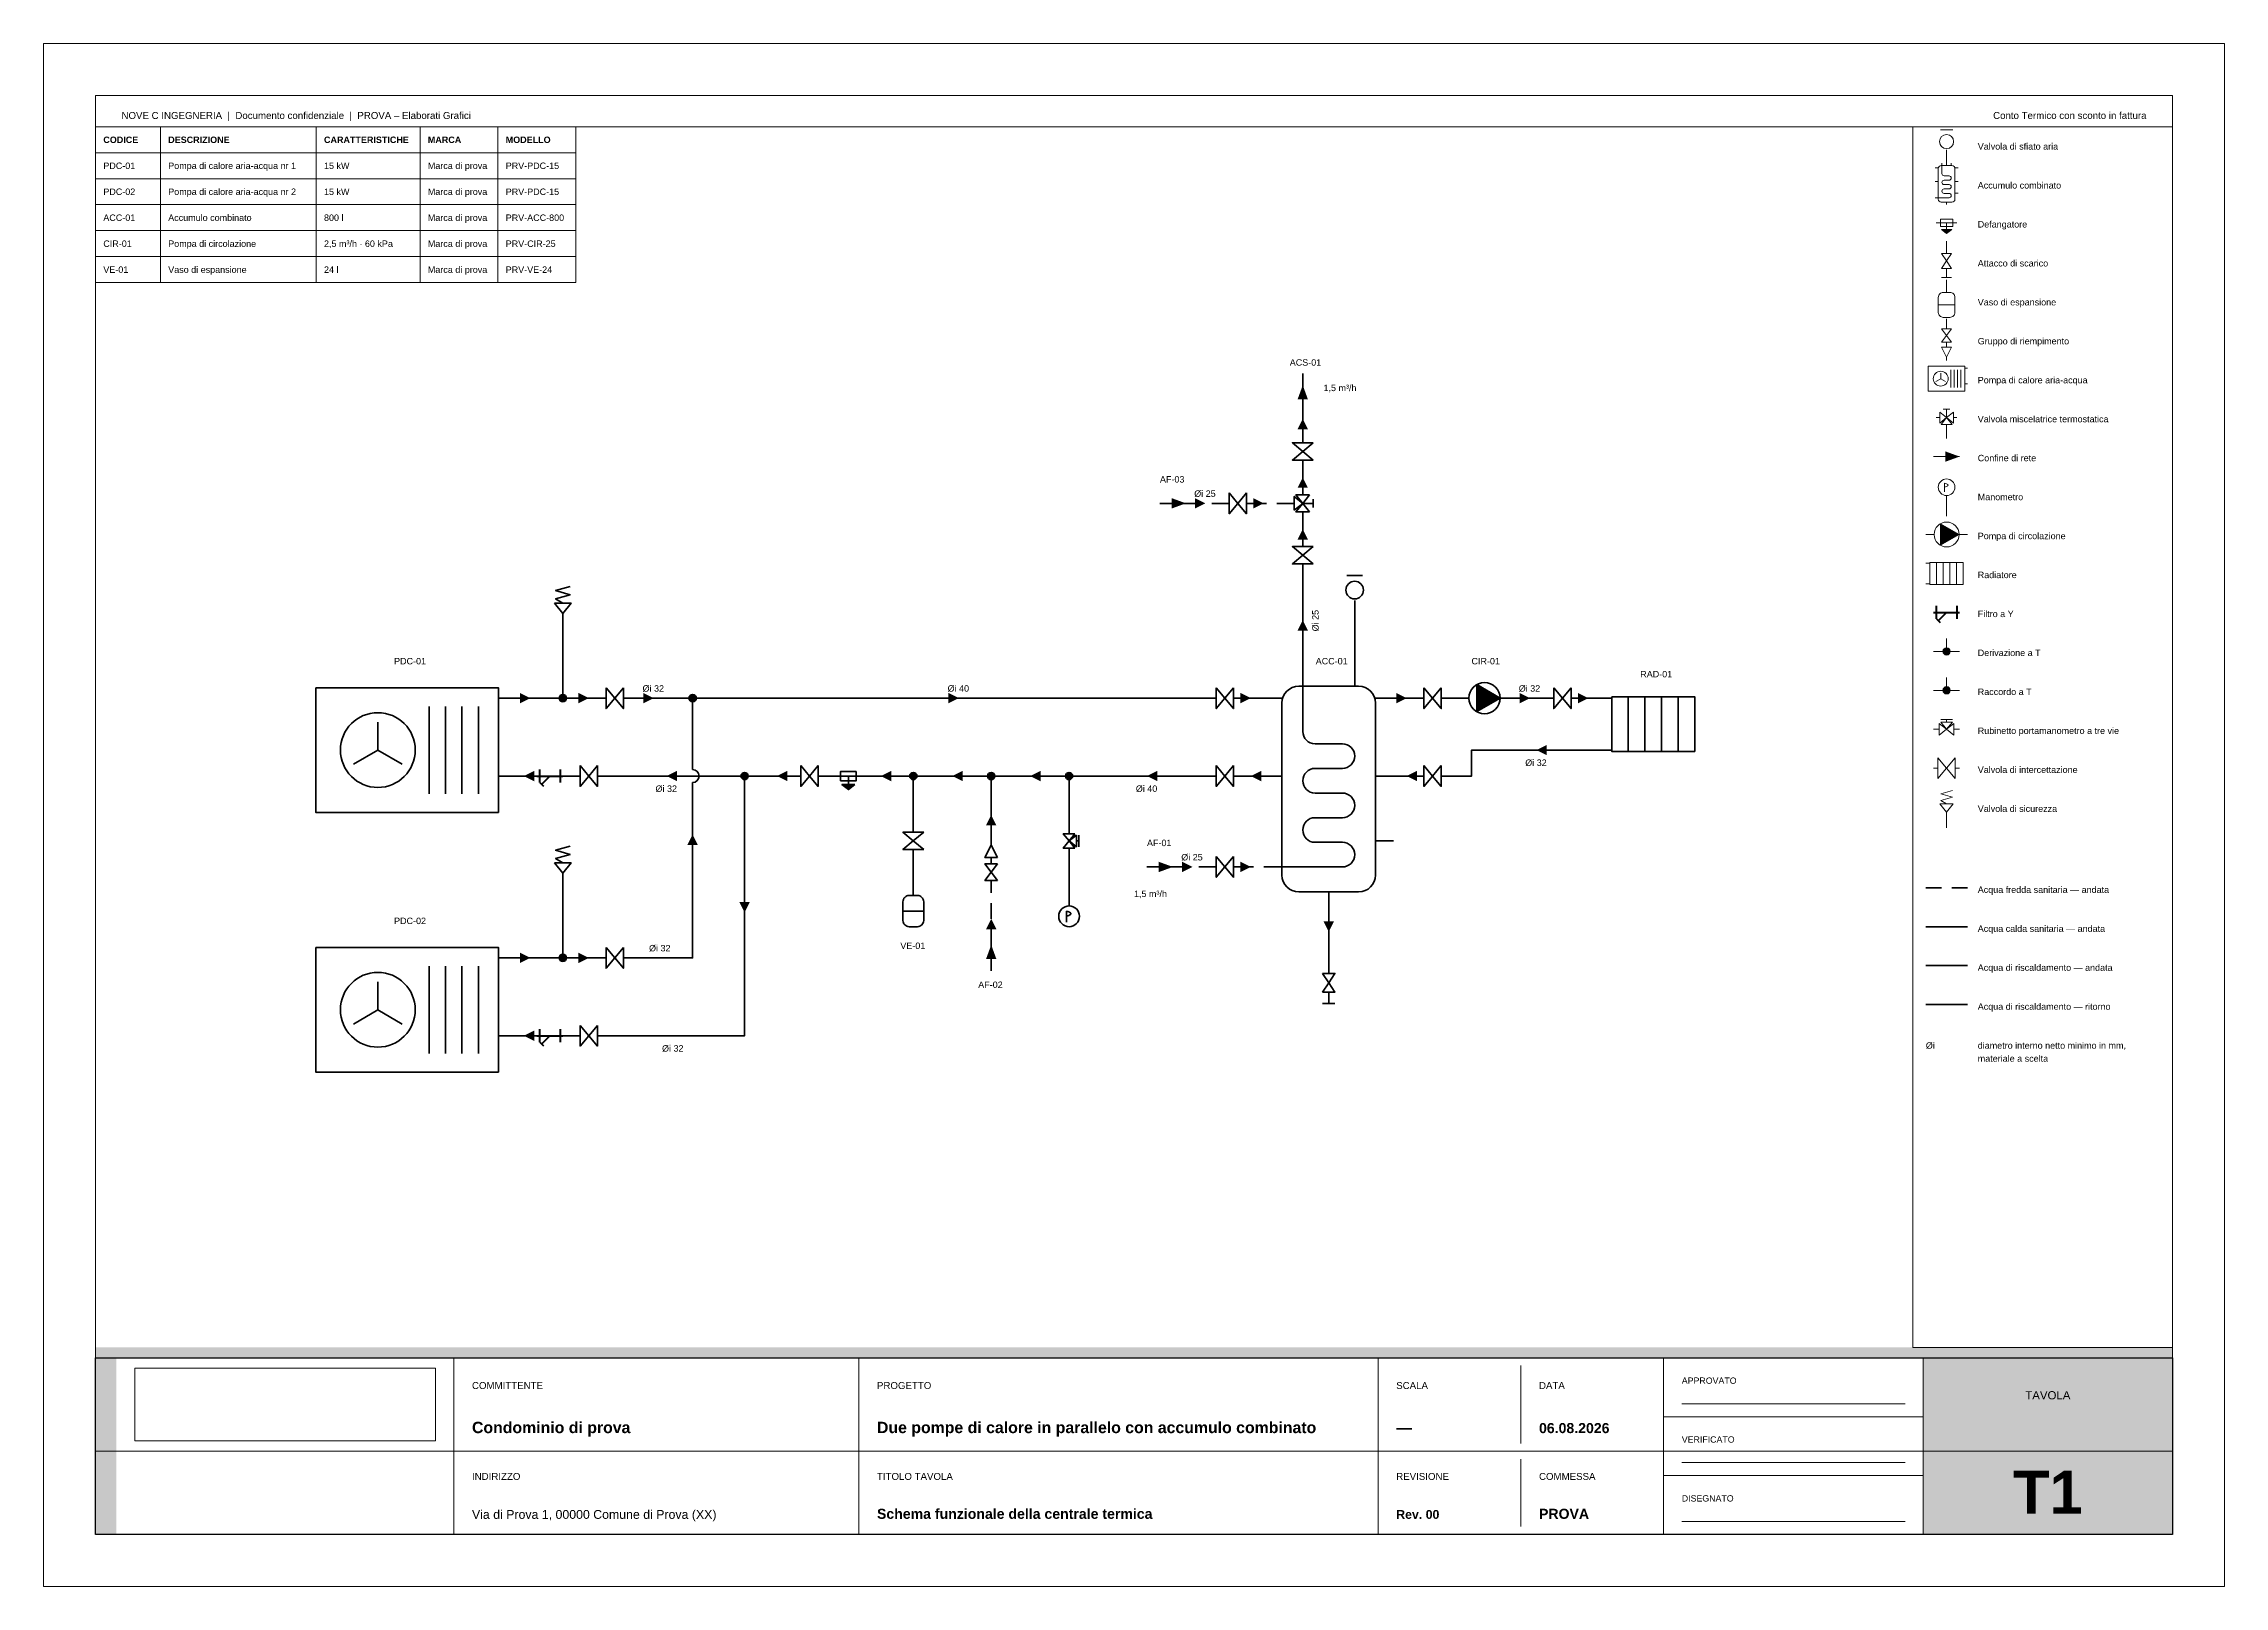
# Paper-space layout 'A3' of a CAD drawing. Header units: millimetres. Extents: x 0 to 420, y 0 to 297.
# The model-space entities are those that its viewports show. They can reach past a viewport. Long polylines and large blocks are cut down to what shows.
import ezdxf
from ezdxf.enums import TextEntityAlignment as Align

# ---------------------------------------------------------------- set-up
doc = ezdxf.new("R2010")
doc.units = ezdxf.units.MM
doc.linetypes.add('NOVEC_TRATTO_3_2', pattern=[5, 3, -2])
doc.layers.add('G-ANNO-NPLT', color=7, linetype='Continuous', lineweight=18, plot=False)
for name, color, linetype, lineweight in [('G-ANNO-TTLB', 7, 'Continuous', 18), ('M-ANNO-DIAM', 7, 'Continuous', 18), ('M-ANNO-IDEN', 7, 'Continuous', 18), ('M-ANNO-LEGN', 7, 'Continuous', 18), ('M-ANNO-SCHD', 7, 'Continuous', 18), ('M-DIAG-EQPM', 7, 'Continuous', 35)]:
    doc.layers.add(name, color=color, linetype=linetype, lineweight=lineweight)
for name, color, linetype, lineweight, true_color in [('M-HWTR-RETN', 142, 'Continuous', 35, 0x2471a3), ('M-HWTR-SPLY', 22, 'Continuous', 35, 0xc0392b), ('P-DOMW-CPIP', 161, 'NOVEC_TRATTO_3_2', 35, 0x5dade2), ('P-DOMW-HPIP', 30, 'Continuous', 35, 0xd68910)]:
    doc.layers.add(name, color=color, linetype=linetype, lineweight=lineweight, true_color=true_color)
doc.styles.add('NOVEC_ARIAL', font='arial.ttf')
doc.styles.add('NOVEC_ARIAL_GRASSETTO', font='arialbd.ttf')
picture_1 = doc.add_image_def('image1.jpg', size_in_pixel=(2961, 716))

# ---------------------------------------------------------------- blocks, each defined once
blk = doc.blocks.new('NoveC_FlowArrow')
h = blk.add_hatch(color=0)
h.dxf.hatch_style = 1
h.paths.add_polyline_path([(0, 0), (-2, 1), (-2, -1)])
blk = doc.blocks.new('NoveC_HeatPumpAirWater')
at = {"color": 0, "linetype": 'Continuous', "lineweight": -2}
for p, q in [((24.224, -6.6), (24.224, -23.4)), ((27.392, -6.6), (27.392, -23.4)), ((30.56, -6.6), (30.56, -23.4)), ((33.728, -6.6), (33.728, -23.4)), ((40, -5), (37.6, -5)), ((14.368, -15), (14.368, -9.6)), ((14.368, -15), (9.688, -17.736)), ((14.368, -15), (19.048, -17.736)), ((40, -20), (37.6, -20))]:
    blk.add_line(p, q, dxfattribs=at)
blk.add_lwpolyline([(2.4, -3), (37.6, -3), (37.6, -27), (2.4, -27)], close=True, dxfattribs=at)
blk.add_circle((14.368, -15), 7.2, dxfattribs=at)
blk = doc.blocks.new('NoveC_MixingValveThermostatic')
at = {"color": 0, "linetype": 'Continuous', "lineweight": -2}
for p, q in [((1.7, -3), (3.3, -3)), ((2.5, -5), (2.5, -3)), ((0, -5), (0.85, -5)), ((2.5, -6.65), (2.5, -10)), ((4.15, -5), (5, -5))]:
    blk.add_line(p, q, dxfattribs=at)
for points in [[(0.85, -3.68), (0.85, -6.32), (2.5, -5)], [(4.15, -3.68), (4.15, -6.32), (2.5, -5)], [(1.18, -6.65), (3.82, -6.65), (2.5, -5)]]:
    blk.add_lwpolyline(points, close=True, dxfattribs=at)
blk = doc.blocks.new('NoveC_NetworkBoundary')
at = {"color": 0, "linetype": 'Continuous', "lineweight": -2}
blk.add_line((0, -2.5), (5, -2.5), dxfattribs=at)
blk = doc.blocks.new('NoveC_BufferCombined')
at = {"color": 0, "linetype": 'Continuous', "lineweight": -2}
for p, q in [((17.5, 0), (17.5, -2.7)), ((0, -5), (3.5, -5)), ((25, -5), (21.5, -5)), ((0, -20), (3.5, -20)), ((25, -20), (21.5, -20)), ((25, -32.5), (21.5, -32.5)), ((12.5, -45), (12.5, -42.3))]:
    blk.add_line(p, q, dxfattribs=at)
blk.add_lwpolyline([(0, -37.5), (15.1288, -37.5, 1), (15.1288, -32.7576), (9.8712, -32.7576, -0.99999996), (9.8712, -28.0152), (15.1288, -28.0152, 1), (15.1288, -23.2728), (9.8712, -23.2728, -1), (9.8712, -18.5304), (15.1288, -18.5304, 1), (15.1288, -13.788), (9.8712, -13.788, -0.41421356), (7.5, -11.4168), (7.5, -2.7), (7.5, 0)], format="xyb", dxfattribs=at)
blk.add_lwpolyline([(6.74, -2.7), (18.26, -2.7, -0.41421356), (21.5, -5.94), (21.5, -39.06, -0.41421356), (18.26, -42.3), (6.74, -42.3, -0.41421356), (3.5, -39.06), (3.5, -5.94, -0.41421356)], format="xyb", close=True, dxfattribs=at)
blk = doc.blocks.new('NoveC_AirVent')
at = {"color": 0, "linetype": 'Continuous', "lineweight": -2}
for p, q in [((1, -1.4), (4, -1.4)), ((2.5, -10), (2.5, -6.2))]:
    blk.add_line(p, q, dxfattribs=at)
blk.add_circle((2.5, -4.2), 1.7, dxfattribs=at)
blk = doc.blocks.new('NoveC_DrainConnection')
at = {"color": 0, "linetype": 'Continuous', "lineweight": -2}
for p, q in [((2.5, 0), (2.5, -3)), ((2.5, -6.6), (2.5, -8.8)), ((1.3, -8.8), (3.7, -8.8))]:
    blk.add_line(p, q, dxfattribs=at)
for points in [[(1.3, -3), (3.7, -3), (2.5, -4.8)], [(1.3, -6.6), (3.7, -6.6), (2.5, -4.8)]]:
    blk.add_lwpolyline(points, close=True, dxfattribs=at)
blk = doc.blocks.new('NoveC_Radiator')
at = {"color": 0, "linetype": 'Continuous', "lineweight": -2}
for p, q in [((0, -2.5), (2, -2.5)), ((5.2, -2.25), (5.2, -12.75)), ((8.4, -2.25), (8.4, -12.75)), ((11.6, -2.25), (11.6, -12.75)), ((14.8, -2.25), (14.8, -12.75)), ((0, -12.5), (2, -12.5))]:
    blk.add_line(p, q, dxfattribs=at)
blk.add_lwpolyline([(2, -2.25), (18, -2.25), (18, -12.75), (2, -12.75)], close=True, dxfattribs=at)
blk = doc.blocks.new('NoveC_TeeBranch')
at = {"linetype": 'Continuous', "lineweight": -2}
h = blk.add_hatch(color=0, dxfattribs=at)
h.dxf.hatch_style = 1
h.paths.add_polyline_path([(1.8, -2.5, 1), (3.2, -2.5, 1)])
at = {"color": 0, "linetype": 'Continuous', "lineweight": -2}
for p, q in [((2.5, 0), (2.5, -2.5)), ((0, -2.5), (5, -2.5))]:
    blk.add_line(p, q, dxfattribs=at)
blk.add_circle((2.5, -2.5), 0.7, dxfattribs=at)
blk = doc.blocks.new('NoveC_ValveSafety')
at = {"color": 0, "linetype": 'Continuous', "lineweight": -2}
blk.add_line((2.5, -10), (2.5, -6.2), dxfattribs=at)
blk.add_lwpolyline([(0.9, -4.2), (4.1, -4.2), (2.5, -6.2)], close=True, dxfattribs=at)
blk.add_lwpolyline([(2.5, -4.2), (1.1, -3.4), (3.9, -2.6), (1.1, -1.8), (3.9, -1)], dxfattribs=at)
blk = doc.blocks.new('NoveC_TeeJunction')
at = {"linetype": 'Continuous', "lineweight": -2}
h = blk.add_hatch(color=0, dxfattribs=at)
h.dxf.hatch_style = 1
h.paths.add_polyline_path([(1.8, -2.5, 1), (3.2, -2.5, 1)])
at = {"color": 0, "linetype": 'Continuous', "lineweight": -2}
for p, q in [((2.5, 0), (2.5, -2.5)), ((0, -2.5), (5, -2.5))]:
    blk.add_line(p, q, dxfattribs=at)
blk.add_circle((2.5, -2.5), 0.7, dxfattribs=at)
blk = doc.blocks.new('NoveC_ExpansionConnection')
at = {"color": 0, "linetype": 'Continuous', "lineweight": -2}
for p, q in [((2.5, 0), (2.5, -3)), ((0.5, -6), (4.5, -6))]:
    blk.add_line(p, q, dxfattribs=at)
blk.add_lwpolyline([(1.7, -3), (3.3, -3, -0.414214), (4.5, -4.2), (4.5, -7.8, -0.414214), (3.3, -9), (1.7, -9, -0.414214), (0.5, -7.8), (0.5, -4.2, -0.414214)], format="xyb", close=True, dxfattribs=at)
blk = doc.blocks.new('NoveC_FillingUnit')
at = {"color": 0, "linetype": 'Continuous', "lineweight": -2}
for p, q in [((2.5, 0), (2.5, -2.4)), ((2.5, -5.6), (2.5, -6.8)), ((2.5, -9.2), (2.5, -10))]:
    blk.add_line(p, q, dxfattribs=at)
for points in [[(1.3, -2.4), (3.7, -2.4), (2.5, -4)], [(1.3, -5.6), (3.7, -5.6), (2.5, -4)], [(1.3, -6.8), (3.7, -6.8), (2.5, -9.2)]]:
    blk.add_lwpolyline(points, close=True, dxfattribs=at)
blk = doc.blocks.new('NoveC_PressureGauge')
at = {"color": 0, "linetype": 'Continuous', "lineweight": -2}
blk.add_line((2.5, -10), (2.5, -5), dxfattribs=at)
blk.add_circle((2.5, -3), 2, dxfattribs=at)
blk = doc.blocks.new('NoveC_PressureGauge_Lettera')
at = {"color": 0, "linetype": 'Continuous', "lineweight": -2}
blk.add_line((-0.5, 1), (-0.5, -1.1), dxfattribs=at)
blk.add_lwpolyline([(-0.5, 1), (-0.24, 0.92), (-0.03, 0.83), (0.14, 0.75), (0.26, 0.67), (0.33, 0.58), (0.35, 0.5), (0.33, 0.42), (0.26, 0.33), (0.14, 0.25), (-0.03, 0.17), (-0.24, 0.08), (-0.5, 0)], dxfattribs=at)
blk = doc.blocks.new('NoveC_ValveIsolation')
at = {"color": 0, "linetype": 'Continuous', "lineweight": -2}
for p, q in [((0, -2.5), (0.8333, -2.5)), ((4.1667, -2.5), (5, -2.5))]:
    blk.add_line(p, q, dxfattribs=at)
for points in [[(0.8333, -0.5), (0.8333, -4.5), (2.5, -2.5)], [(4.1667, -0.5), (4.1667, -4.5), (2.5, -2.5)]]:
    blk.add_lwpolyline(points, close=True, dxfattribs=at)
blk = doc.blocks.new('NoveC_DirtSeparator')
at = {"linetype": 'Continuous', "lineweight": -2}
h = blk.add_hatch(color=0, dxfattribs=at)
h.dxf.hatch_style = 1
h.paths.add_polyline_path([(1.25, -6.6), (3.75, -6.6), (2.5, -7.6)])
at = {"color": 0, "linetype": 'Continuous', "lineweight": -2}
for p, q in [((0, -5), (5, -5)), ((2.5, -5), (2.5, -7.6))]:
    blk.add_line(p, q, dxfattribs=at)
for points in [[(1, -4.1), (4, -4.1), (4, -5.9), (1, -5.9)], [(1.25, -6.6), (3.75, -6.6), (2.5, -7.6)]]:
    blk.add_lwpolyline(points, close=True, dxfattribs=at)
blk = doc.blocks.new('NoveC_Strainer')
at = {"color": 0, "linetype": 'Continuous', "lineweight": -2}
for p, q in [((0, -2.5), (5, -2.5)), ((0.5, -1.25), (0.5, -3.75)), ((0.5464, -3.7464), (1.2536, -4.4536)), ((2.5, -2.5), (0.9, -4.1)), ((4.5, -1.25), (4.5, -3.75))]:
    blk.add_line(p, q, dxfattribs=at)
blk = doc.blocks.new('NoveC_PumpCirculator')
at = {"linetype": 'Continuous', "lineweight": -2}
h = blk.add_hatch(color=0, dxfattribs=at)
h.dxf.hatch_style = 1
h.paths.add_polyline_path([(3.5, -2.402), (3.5, -7.598), (8, -5)])
at = {"color": 0, "linetype": 'Continuous', "lineweight": -2}
for p, q in [((0, -5), (2, -5)), ((8, -5), (10, -5))]:
    blk.add_line(p, q, dxfattribs=at)
blk.add_lwpolyline([(3.5, -2.402), (3.5, -7.598), (8, -5)], close=True, dxfattribs=at)
blk.add_circle((5, -5), 3, dxfattribs=at)
blk = doc.blocks.new('NoveC_ValveGaugeCock3way')
at = {"color": 0, "linetype": 'Continuous', "lineweight": -2}
for p, q in [((0, -2.5), (1.1, -2.5)), ((1.38, -0.6), (3.62, -0.6)), ((2.5, -1.1), (2.5, -0.6)), ((3.9, -2.5), (5, -2.5))]:
    blk.add_line(p, q, dxfattribs=at)
for points in [[(1.1, -1.38), (1.1, -3.62), (2.5, -2.5)], [(1.38, -1.1), (3.62, -1.1), (2.5, -2.5)], [(3.9, -1.38), (3.9, -3.62), (2.5, -2.5)]]:
    blk.add_lwpolyline(points, close=True, dxfattribs=at)

msp = doc.modelspace()

# ---------------------------------------------------------------- linework, layer by layer
at = {"layer": 'M-ANNO-LEGN', "color": 161, "linetype": 'NOVEC_TRATTO_3_2', "lineweight": 35, "true_color": 0x5dade2}
msp.add_line((362.5, 134.5), (370.5, 134.5), dxfattribs=at)
at = {"layer": 'M-ANNO-LEGN', "color": 30, "linetype": 'Continuous', "lineweight": 35, "true_color": 0xd68910}
msp.add_line((362.5, 127), (370.5, 127), dxfattribs=at)
at = {"layer": 'M-ANNO-LEGN', "color": 22, "linetype": 'Continuous', "lineweight": 35, "true_color": 0xc0392b}
msp.add_line((362.5, 119.5), (370.5, 119.5), dxfattribs=at)
at = {"layer": 'M-ANNO-LEGN', "color": 142, "linetype": 'Continuous', "lineweight": 35, "true_color": 0x2471a3}
msp.add_line((362.5, 112), (370.5, 112), dxfattribs=at)
at = {"layer": 'M-ANNO-LEGN'}
msp.add_lwpolyline([(360, 281), (410, 281), (410, 46), (360, 46)], close=True, dxfattribs=at)
at = {"layer": 'M-ANNO-SCHD'}
for p, q in [((10, 281), (102.5, 281)), ((10, 281), (10, 251)), ((22.5, 281), (22.5, 251)), ((52.5, 281), (52.5, 251)), ((72.5, 281), (72.5, 251)), ((87.5, 281), (87.5, 251)), ((102.5, 281), (102.5, 251)), ((10, 276), (102.5, 276)), ((10, 271), (102.5, 271)), ((10, 266), (102.5, 266)), ((10, 261), (102.5, 261)), ((10, 256), (102.5, 256)), ((10, 251), (102.5, 251))]:
    msp.add_line(p, q, dxfattribs=at)
at = {"layer": 'M-HWTR-RETN', "flags": 128}
for points in [[(300, 161), (275, 161), (275, 156), (270, 156)], [(95, 156), (90, 156)], [(102.5, 156), (100, 156)], [(132.5, 156), (107.5, 156)], [(145, 156), (137.5, 156)], [(152.5, 156), (150, 156)], [(165, 156), (157.5, 156)], [(180, 156), (170, 156)], [(195, 156), (185, 156)], [(225, 156), (200, 156)], [(235, 156), (230, 156)], [(265, 156), (260, 156)], [(135, 153.5), (135, 106), (107.5, 106)], [(167.5, 153.5), (167.5, 146)], [(182.5, 143.5), (182.5, 153.5)], [(197.5, 153.5), (197.5, 146)], [(167.5, 141), (167.5, 136)], [(197.5, 141), (197.5, 136)], [(95, 106), (90, 106)], [(102.5, 106), (100, 106)]]:
    msp.add_lwpolyline(points, dxfattribs=at)
at = {"layer": 'M-HWTR-SPLY', "flags": 128}
for points in [[(252.5, 176), (252.5, 186)], [(100, 173.5), (100, 183.5)], [(90, 171), (97.5, 171)], [(102.5, 171), (107.5, 171)], [(112.5, 171), (122.5, 171)], [(125, 157.25), (125, 168.5)], [(127.5, 171), (225, 171)], [(230, 171), (235, 171)], [(260, 171), (265, 171)], [(270, 171), (272.5, 171)], [(282.5, 171), (290, 171)], [(295, 171), (300, 171)], [(112.5, 121), (125, 121), (125, 154.75)], [(100, 123.5), (100, 133.5)], [(247.5, 131), (247.5, 121)], [(90, 121), (97.5, 121)], [(102.5, 121), (107.5, 121)]]:
    msp.add_lwpolyline(points, dxfattribs=at)
at = {"layer": 'M-HWTR-SPLY', "linetype": 'Continuous'}
msp.add_arc((125, 156), 1.25, 270, 90, dxfattribs=at)
at = {"layer": 'P-DOMW-CPIP', "flags": 128}
for points in [[(220, 208.5), (227.5, 208.5)], [(232.5, 208.5), (237.5, 208.5)], [(217.5, 138.5), (225, 138.5)], [(230, 138.5), (235, 138.5)], [(182.5, 123.5), (182.5, 133.5)]]:
    msp.add_lwpolyline(points, dxfattribs=at)
at = {"layer": 'P-DOMW-HPIP', "flags": 128}
for points in [[(242.5, 221), (242.5, 228.5)], [(242.5, 211), (242.5, 216)], [(242.5, 201), (242.5, 206)], [(242.5, 176), (242.5, 196)]]:
    msp.add_lwpolyline(points, dxfattribs=at)

# ---------------------------------------------------------------- block references
at = {"layer": 'M-ANNO-LEGN', "lineweight": 18}
for name, p, xscale, yscale in [('NoveC_AirVent', (364.5, 281.5), 0.8, 0.8), ('NoveC_BufferCombined', (364.28, 274), 0.17777777777777778, 0.17777777777777778), ('NoveC_DirtSeparator', (364.5, 266.5), 0.8, 0.8), ('NoveC_DrainConnection', (364.5, 259), 0.8, 0.8), ('NoveC_ExpansionConnection', (364.5, 251.5), 0.8, 0.8), ('NoveC_FillingUnit', (364.5, 244), 0.8, 0.8), ('NoveC_HeatPumpAirWater', (362.5, 235.5), 0.2, 0.2), ('NoveC_MixingValveThermostatic', (364.5, 229), 0.8, 0.8), ('NoveC_PressureGauge', (364.5, 214), 0.8, 0.8), ('NoveC_PressureGauge_Lettera', (366.5, 211.6), 0.8, 0.8), ('NoveC_PumpCirculator', (362.5, 206.5), 0.8, 0.8), ('NoveC_Radiator', (362.5, 198), 0.4, 0.4), ('NoveC_ValveSafety', (364.5, 154), 0.8, 0.8)]:
    msp.add_blockref(name, p, dxfattribs=dict(at, xscale=xscale, yscale=yscale))
for name, p in [('NoveC_NetworkBoundary', (364, 220)), ('NoveC_TeeBranch', (364, 182.5)), ('NoveC_TeeJunction', (364, 175)), ('NoveC_ValveGaugeCock3way', (364, 167.5)), ('NoveC_ValveIsolation', (364, 160))]:
    msp.add_blockref(name, p, dxfattribs=at)
at = {"layer": 'M-ANNO-LEGN', "lineweight": 50}
msp.add_blockref('NoveC_Strainer', (364, 190), dxfattribs=at)
at = {"layer": 'M-DIAG-EQPM'}
for name, p, xscale, rotation in [('NoveC_FlowArrow', (242.5, 231.25), 1.375, 90), ('NoveC_MixingValveThermostatic', (247.5, 206), -1, 270), ('NoveC_FlowArrow', (182.5, 123.5), 1.375, 90), ('NoveC_NetworkBoundary', (185, 118.5), -1, 270)]:
    msp.add_blockref(name, p, dxfattribs=dict(at, xscale=xscale, rotation=rotation))
for name, p, rotation in [('NoveC_NetworkBoundary', (245, 233.5), 270), ('NoveC_ValveIsolation', (245, 221), 270), ('NoveC_ValveIsolation', (245, 201), 270), ('NoveC_TeeJunction', (127.5, 168.5), 180), ('NoveC_TeeJunction', (137.5, 153.5), 180), ('NoveC_TeeBranch', (170, 153.5), 180), ('NoveC_TeeBranch', (185, 153.5), 180), ('NoveC_TeeBranch', (200, 153.5), 180), ('NoveC_ValveIsolation', (170, 146), 270), ('NoveC_FillingUnit', (185, 133.5), 180), ('NoveC_ValveGaugeCock3way', (200, 146), 270), ('NoveC_PressureGauge', (200, 126), 180)]:
    msp.add_blockref(name, p, dxfattribs=dict(at, rotation=rotation))
for name, p, xscale in [('NoveC_FlowArrow', (369, 217.5), 1.375), ('NoveC_FlowArrow', (220, 208.5), 1.375), ('NoveC_DirtSeparator', (157.5, 161), -1), ('NoveC_FlowArrow', (217.5, 138.5), 1.375)]:
    msp.add_blockref(name, p, dxfattribs=dict(at, xscale=xscale))
for name, p in [('NoveC_ValveIsolation', (227.5, 211)), ('NoveC_NetworkBoundary', (215, 211)), ('NoveC_AirVent', (250, 196)), ('NoveC_ValveSafety', (97.5, 193.5)), ('NoveC_HeatPumpAirWater', (50, 176)), ('NoveC_TeeBranch', (97.5, 173.5)), ('NoveC_ValveIsolation', (107.5, 173.5)), ('NoveC_ValveIsolation', (225, 173.5)), ('NoveC_BufferCombined', (235, 176)), ('NoveC_ValveIsolation', (265, 173.5)), ('NoveC_PumpCirculator', (272.5, 176)), ('NoveC_ValveIsolation', (290, 173.5)), ('NoveC_Radiator', (300, 173.5)), ('NoveC_ValveIsolation', (102.5, 158.5)), ('NoveC_ValveIsolation', (145, 158.5)), ('NoveC_ValveIsolation', (225, 158.5)), ('NoveC_ValveIsolation', (265, 158.5)), ('NoveC_ValveSafety', (97.5, 143.5)), ('NoveC_ValveIsolation', (225, 141)), ('NoveC_ExpansionConnection', (165, 136)), ('NoveC_NetworkBoundary', (212.5, 141)), ('NoveC_PressureGauge_Lettera', (197.5, 129)), ('NoveC_HeatPumpAirWater', (50, 126)), ('NoveC_TeeBranch', (97.5, 123.5)), ('NoveC_ValveIsolation', (107.5, 123.5)), ('NoveC_DrainConnection', (245, 121)), ('NoveC_ValveIsolation', (102.5, 108.5))]:
    msp.add_blockref(name, p, dxfattribs=at)
at = {"layer": 'M-DIAG-EQPM', "lineweight": 50}
for p in [(95, 158.5), (95, 108.5)]:
    msp.add_blockref('NoveC_Strainer', p, dxfattribs=at)
at = {"layer": 'M-HWTR-RETN'}
for p, rotation in [((287.5, 161), 180), ((92.5, 156), 180), ((120, 156), 180), ((141.25, 156), 180), ((161.25, 156), 180), ((175, 156), 180), ((190, 156), 180), ((212.5, 156), 180), ((232.5, 156), 180), ((262.5, 156), 180), ((182.5, 148.5), 90), ((135, 129.75), 270), ((92.5, 106), 180)]:
    msp.add_blockref('NoveC_FlowArrow', p, dxfattribs=dict(at, rotation=rotation))
at = {"layer": 'M-HWTR-SPLY'}
for p in [(93.75, 171), (105, 171), (117.5, 171), (176.25, 171), (232.5, 171), (262.5, 171), (286.25, 171), (297.5, 171), (93.75, 121), (105, 121)]:
    msp.add_blockref('NoveC_FlowArrow', p, dxfattribs=at)
for p, rotation in [((125, 144.75), 90), ((247.5, 126), 270)]:
    msp.add_blockref('NoveC_FlowArrow', p, dxfattribs=dict(at, rotation=rotation))
at = {"layer": 'P-DOMW-CPIP'}
for p in [(223.75, 208.5), (235, 208.5), (221.25, 138.5), (232.5, 138.5)]:
    msp.add_blockref('NoveC_FlowArrow', p, dxfattribs=at)
at = {"layer": 'P-DOMW-CPIP', "rotation": 90}
msp.add_blockref('NoveC_FlowArrow', (182.5, 128.5), dxfattribs=at)
at = {"layer": 'P-DOMW-HPIP', "rotation": 90}
for p in [(242.5, 224.75), (242.5, 213.5), (242.5, 203.5), (242.5, 186)]:
    msp.add_blockref('NoveC_FlowArrow', p, dxfattribs=at)

# ---------------------------------------------------------------- texts
at = {"layer": 'M-ANNO-DIAM', "style": 'NOVEC_ARIAL'}
for s, p in [('Øi 25', (221.6, 209.75)), ('Øi 32', (115.35, 172.25)), ('Øi 40', (174.1, 172.25)), ('Øi 32', (284.1, 172.25)), ('Øi 32', (285.35, 157.95)), ('Øi 32', (117.85, 152.95)), ('Øi 40', (210.35, 152.95)), ('Øi 25', (219.1, 139.75)), ('Øi 32', (116.6, 122.25)), ('Øi 32', (119.1, 102.95))]:
    msp.add_text(s, height=1.238, dxfattribs=at).set_placement(p)
msp.add_text('Øi 25', height=1.238, rotation=90, dxfattribs=at).set_placement((245.55, 183.85))
at = {"layer": 'M-ANNO-IDEN', "style": 'NOVEC_ARIAL'}
for s, p in [('ACS-01', (240, 235)), ('1,5 m³/h', (246.5, 230.1)), ('AF-03', (215, 212.5)), ('PDC-01', (67.5, 177.5)), ('ACC-01', (245, 177.5)), ('CIR-01', (275, 177.5)), ('RAD-01', (307.5, 175)), ('AF-01', (212.5, 142.5)), ('1,5 m³/h', (210, 132.7)), ('PDC-02', (67.5, 127.5)), ('VE-01', (165, 122.7)), ('AF-02', (180, 115.2))]:
    msp.add_text(s, height=1.238, dxfattribs=at).set_placement(p)
at = {"layer": 'M-ANNO-LEGN', "style": 'NOVEC_ARIAL'}
for s, height, p in [('Valvola di sfiato aria', 1.2384, (372.5, 276.6)), ('Accumulo combinato', 1.2384, (372.5, 269.1)), ('Defangatore', 1.2384, (372.5, 261.6)), ('Attacco di scarico', 1.2384, (372.5, 254.1)), ('Vaso di espansione', 1.2384, (372.5, 246.6)), ('Gruppo di riempimento', 1.2384, (372.5, 239.1)), ('Pompa di calore aria-acqua', 1.2384, (372.5, 231.6)), ('Valvola miscelatrice termostatica', 1.2384, (372.5, 224.1)), ('Confine di rete', 1.2384, (372.5, 216.6)), ('Manometro', 1.238, (372.5, 209.1)), ('Pompa di circolazione', 1.2384, (372.5, 201.6)), ('Radiatore', 1.238, (372.5, 194.1)), ('Filtro a Y', 1.238, (372.5, 186.6)), ('Derivazione a T', 1.2384, (372.5, 179.1)), ('Raccordo a T', 1.2384, (372.5, 171.6)), ('Rubinetto portamanometro a tre vie', 1.2384, (372.5, 164.1)), ('Valvola di intercettazione', 1.2384, (372.5, 156.6)), ('Valvola di sicurezza', 1.2384, (372.5, 149.1)), ('Acqua fredda sanitaria — andata', 1.2384, (372.5, 133.5)), ('Acqua calda sanitaria — andata', 1.2384, (372.5, 126)), ('Acqua di riscaldamento — andata', 1.2384, (372.5, 118.5)), ('Acqua di riscaldamento — ritorno', 1.2384, (372.5, 111)), ('Øi', 1.238, (362.5, 103.5)), ('diametro interno netto minimo in mm,', 1.2384, (372.5, 103.5)), ('materiale a scelta', 1.2384, (372.5, 101))]:
    msp.add_text(s, height=height, dxfattribs=at).set_placement(p)
at = {"layer": 'M-ANNO-SCHD'}
for s, height, style, p in [('CODICE', 1.238, 'NOVEC_ARIAL_GRASSETTO', (11.5, 277.87)), ('DESCRIZIONE', 1.2384, 'NOVEC_ARIAL_GRASSETTO', (24, 277.87)), ('CARATTERISTICHE', 1.2384, 'NOVEC_ARIAL_GRASSETTO', (54, 277.87)), ('MARCA', 1.238, 'NOVEC_ARIAL_GRASSETTO', (74, 277.87)), ('MODELLO', 1.238, 'NOVEC_ARIAL_GRASSETTO', (89, 277.87)), ('PDC-01', 1.238, 'NOVEC_ARIAL', (11.5, 272.87)), ('Pompa di calore aria-acqua nr 1', 1.2384, 'NOVEC_ARIAL', (24, 272.87)), ('15 kW', 1.238, 'NOVEC_ARIAL', (54, 272.87)), ('Marca di prova', 1.2384, 'NOVEC_ARIAL', (74, 272.87)), ('PRV-PDC-15', 1.238, 'NOVEC_ARIAL', (89, 272.87)), ('PDC-02', 1.238, 'NOVEC_ARIAL', (11.5, 267.87)), ('Pompa di calore aria-acqua nr 2', 1.2384, 'NOVEC_ARIAL', (24, 267.87)), ('15 kW', 1.238, 'NOVEC_ARIAL', (54, 267.87)), ('Marca di prova', 1.2384, 'NOVEC_ARIAL', (74, 267.87)), ('PRV-PDC-15', 1.238, 'NOVEC_ARIAL', (89, 267.87)), ('ACC-01', 1.238, 'NOVEC_ARIAL', (11.5, 262.87)), ('Accumulo combinato', 1.2384, 'NOVEC_ARIAL', (24, 262.87)), ('800 l', 1.238, 'NOVEC_ARIAL', (54, 262.87)), ('Marca di prova', 1.2384, 'NOVEC_ARIAL', (74, 262.87)), ('PRV-ACC-800', 1.2384, 'NOVEC_ARIAL', (89, 262.87)), ('CIR-01', 1.238, 'NOVEC_ARIAL', (11.5, 257.87)), ('Pompa di circolazione', 1.2384, 'NOVEC_ARIAL', (24, 257.87)), ('2,5 m³/h · 60 kPa', 1.2384, 'NOVEC_ARIAL', (54, 257.87)), ('Marca di prova', 1.2384, 'NOVEC_ARIAL', (74, 257.87)), ('PRV-CIR-25', 1.238, 'NOVEC_ARIAL', (89, 257.87)), ('VE-01', 1.238, 'NOVEC_ARIAL', (11.5, 252.87)), ('Vaso di espansione', 1.2384, 'NOVEC_ARIAL', (24, 252.87)), ('24 l', 1.238, 'NOVEC_ARIAL', (54, 252.87)), ('Marca di prova', 1.2384, 'NOVEC_ARIAL', (74, 252.87)), ('PRV-VE-24', 1.238, 'NOVEC_ARIAL', (89, 252.87))]:
    msp.add_text(s, height=height, dxfattribs=dict(at, style=style)).set_placement(p)

psp = doc.layouts.new('A3')

# ---------------------------------------------------------------- hatches: boundary and pattern name
at = {"layer": 'G-ANNO-TTLB', "true_color": 0x2abfbf}
h = psp.add_hatch(color=133, dxfattribs=at)
h.dxf.hatch_style = 1
h.paths.add_polyline_path([(10, 46), (410, 46), (410, 44), (10, 44)])
at = {"layer": 'G-ANNO-TTLB', "true_color": 0x1c2e4a}
h = psp.add_hatch(color=159, dxfattribs=at)
h.dxf.hatch_style = 1
h.paths.add_polyline_path([(10, 44), (14, 44), (14, 10), (10, 10)])
at = {"layer": 'G-ANNO-TTLB', "true_color": 0x2abfbf}
h = psp.add_hatch(color=133, dxfattribs=at)
h.dxf.hatch_style = 1
h.paths.add_polyline_path([(362, 46), (410, 46), (410, 44), (362, 44)])
at = {"layer": 'G-ANNO-TTLB', "true_color": 0x1c2e4a}
h = psp.add_hatch(color=159, dxfattribs=at)
h.dxf.hatch_style = 1
h.paths.add_polyline_path([(362, 44), (410, 44), (410, 10), (362, 10)])

# ---------------------------------------------------------------- linework, layer by layer
at = {"layer": 'G-ANNO-TTLB', "color": 254, "lineweight": 9, "true_color": 0xe0e0e0}
for p, q in [((14, 281), (406, 281)), ((79, 10), (79, 44)), ((284.5, 27.5), (284.5, 42.5)), ((315.5, 35.167), (358.5, 35.167)), ((312, 32.667), (362, 32.667)), ((284.5, 11.5), (284.5, 24.5)), ((312, 21.333), (362, 21.333)), ((315.5, 23.833), (358.5, 23.833)), ((315.5, 12.5), (358.5, 12.5))]:
    psp.add_line(p, q, dxfattribs=at)
at = {"layer": 'G-ANNO-TTLB', "color": 159, "lineweight": 15, "true_color": 0x1c2e4a}
for p, q in [((79, 10), (79, 44)), ((157, 10), (157, 44)), ((257, 10), (257, 44)), ((312, 10), (312, 44)), ((362, 10), (362, 44))]:
    psp.add_line(p, q, dxfattribs=at)
at = {"layer": 'G-ANNO-TTLB', "color": 254, "lineweight": 15, "true_color": 0xe0e0e0}
psp.add_line((10, 26), (410, 26), dxfattribs=at)
at = {"layer": 'G-ANNO-TTLB', "color": 159, "lineweight": 18, "true_color": 0x1c2e4a}
psp.add_lwpolyline([(10, 287), (410, 287), (410, 10), (10, 10)], close=True, dxfattribs=at)
at = {"layer": 'G-ANNO-TTLB', "color": 159, "lineweight": 30, "true_color": 0x1c2e4a}
psp.add_lwpolyline([(10, 44), (410, 44), (410, 10), (10, 10)], close=True, dxfattribs=at)

# ---------------------------------------------------------------- texts
at = {"layer": 'G-ANNO-TTLB', "color": 253, "true_color": 0x999999, "style": 'NOVEC_ARIAL'}
for s, height, p in [('NOVE C INGEGNERIA  |  Documento confidenziale  |  PROVA – Elaborati Grafici', 1.3349, (15, 282.5)), ('COMMITTENTE', 1.3349, (82.5, 38)), ('PROGETTO', 1.3349, (160.5, 38)), ('SCALA', 1.3349, (260.5, 38)), ('DATA', 1.3349, (288, 38)), ('APPROVATO', 1.2136, (315.5, 39)), ('VERIFICATO', 1.2136, (315.5, 27.667)), ('INDIRIZZO', 1.3349, (82.5, 20.5)), ('TITOLO TAVOLA', 1.3349, (160.5, 20.5)), ('REVISIONE', 1.3349, (260.5, 20.5)), ('COMMESSA', 1.3349, (288, 20.5)), ('DISEGNATO', 1.2136, (315.5, 16.333))]:
    psp.add_text(s, height=height, dxfattribs=at).set_placement(p)
psp.add_text('Conto Termico con sconto in fattura', height=1.3349, dxfattribs=at).set_placement((405, 282.5), align=Align.RIGHT)
at = {"layer": 'G-ANNO-TTLB', "color": 255, "true_color": 0xffffff, "transparency": 33554559, "style": 'NOVEC_ARIAL'}
psp.add_text('TAVOLA', height=1.5777, dxfattribs=at).set_placement((386, 36), align=Align.CENTER)
at = {"layer": 'G-ANNO-TTLB', "color": 59, "true_color": 0x2d2d2d}
for s, height, style, p in [('Condominio di prova', 2.1844, 'NOVEC_ARIAL_GRASSETTO', (82.5, 29.5)), ('Due pompe di calore in parallelo con accumulo combinato', 2.1844, 'NOVEC_ARIAL_GRASSETTO', (160.5, 29.5)), ('—', 2.184, 'NOVEC_ARIAL_GRASSETTO', (260.5, 29.5)), ('06.08.2026', 1.9417, 'NOVEC_ARIAL_GRASSETTO', (288, 29.5)), ('Via di Prova 1, 00000 Comune di Prova (XX)', 1.6989, 'NOVEC_ARIAL', (82.5, 13)), ('Schema funzionale della centrale termica', 1.9417, 'NOVEC_ARIAL_GRASSETTO', (160.5, 13)), ('Rev. 00', 1.6989, 'NOVEC_ARIAL_GRASSETTO', (260.5, 13)), ('PROVA', 1.9417, 'NOVEC_ARIAL_GRASSETTO', (288, 13))]:
    psp.add_text(s, height=height, dxfattribs=dict(at, style=style)).set_placement(p)
at = {"layer": 'G-ANNO-TTLB', "color": 255, "true_color": 0xffffff, "style": 'NOVEC_ARIAL_GRASSETTO'}
psp.add_text('T1', height=8.2521, dxfattribs=at).set_placement((386, 14), align=Align.CENTER)

# ---------------------------------------------------------------- pictures from other files: only their frames are drawn
at = {"layer": 'G-ANNO-TTLB'}
image = psp.add_image(picture_1, insert=(17.552, 28), size_in_units=(57.896, 14), dxfattribs=at)

# ---------------------------------------------------------------- viewports
at = {"layer": 'G-ANNO-NPLT'}
psp.add_viewport(center=(210, 148.5), size=(420, 297), view_center_point=(210, 148.5), view_height=297, dxfattribs=at)

doc.saveas('drawing.dxf')
